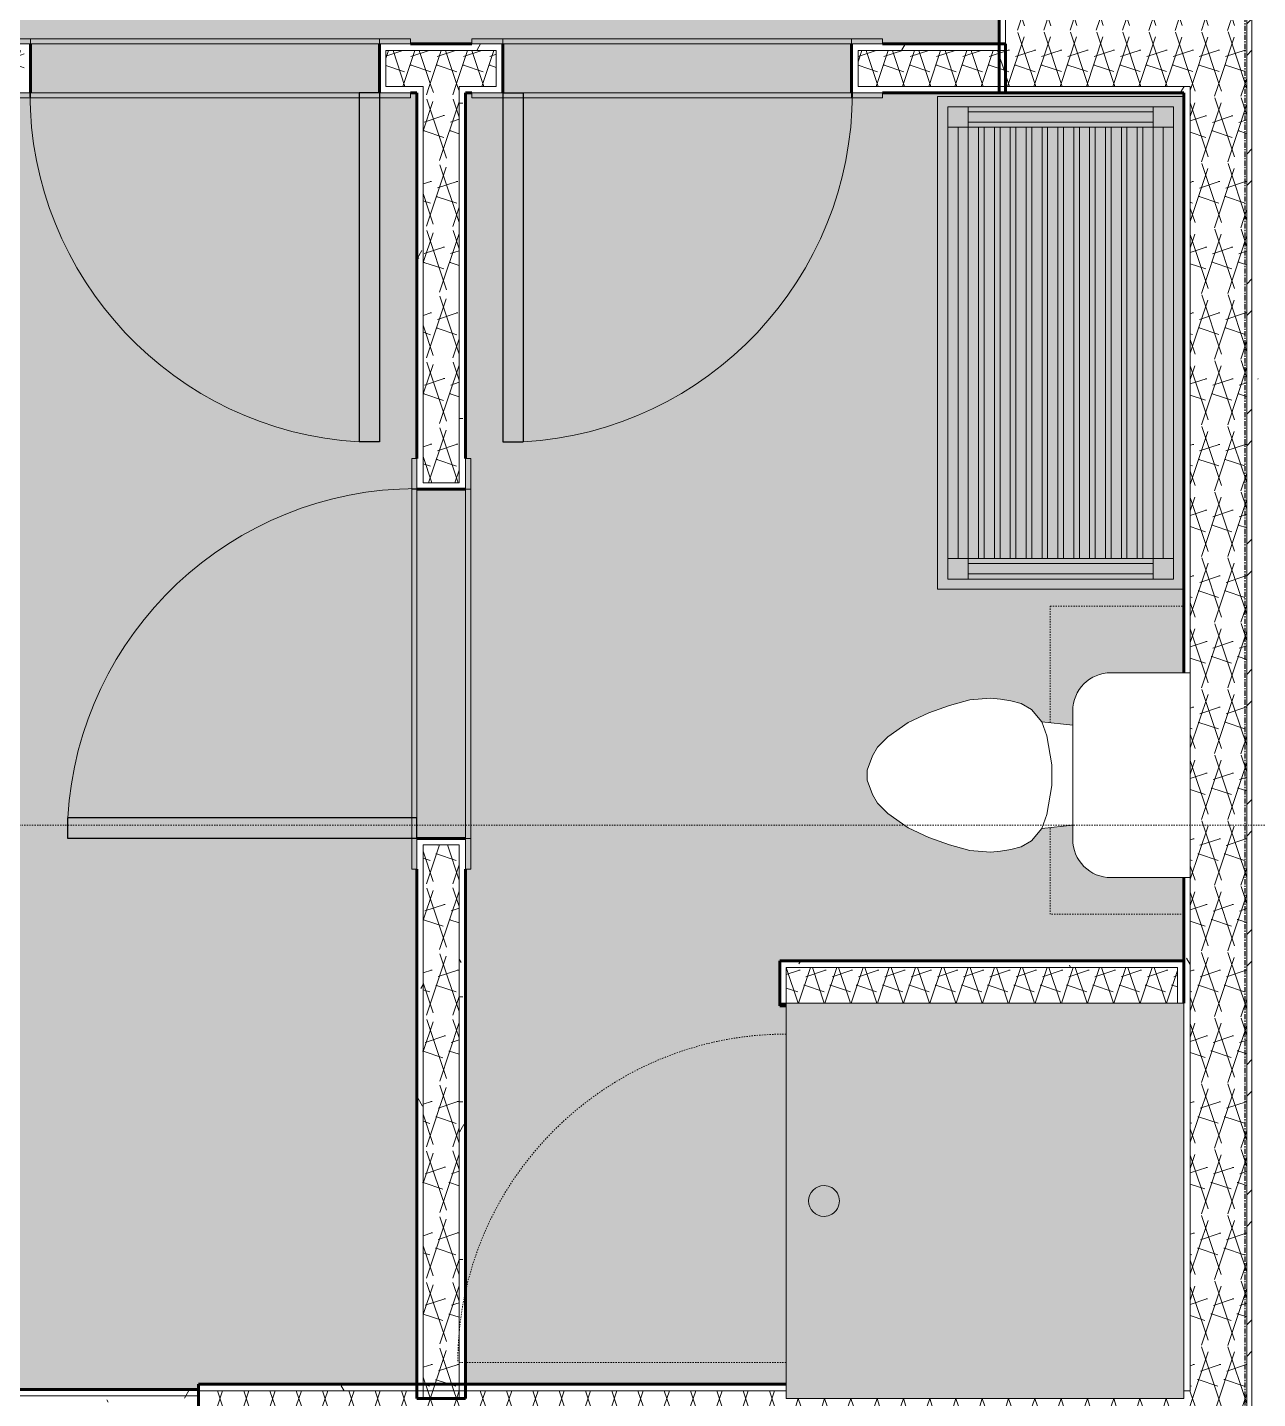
# Model space of a CAD drawing. Header units: inches. Extents: x -4110 to -1807, y 11006 to 12281.
# Drawn here: x -3600 to -3480.1, y 11552.6 to 11686.1 of the extents above; entities that cross this region are included whole.
import ezdxf

# ---------------------------------------------------------------- set-up
doc = ezdxf.new("R2010")
doc.units = ezdxf.units.IN
doc.header["$MEASUREMENT"] = 0
for name, pattern in [('Aligning Line 1_8_', [0.25, 0.125, -0.125]), ('Dash', [0.25, 0.125, -0.125]), ('Grid Line 1_2_', [0.875, 0.5, -0.125, 0.125, -0.125])]:
    doc.linetypes.add(name, pattern=pattern)
for name, color, linetype, lineweight in [('0-1', 7, 'Continuous', 5), ('0-2', 7, 'Continuous', 9), ('A-DOOR-3', 7, 'Continuous', 9), ('A-DOOR-4', 90, 'Continuous', 30), ('A-DOOR-FRAM-1', 31, 'Continuous', 18), ('A-DOOR-FRAM-2', 7, 'Continuous', 9), ('A-ROOF-PATT-1', 35, 'Continuous', 9), ('A-WALL', 113, 'Continuous', 18), ('A-WALL-1', 8, 'Continuous', 5), ('A-WALL-11', 113, 'Continuous', 60), ('A-WALL-3', 250, 'Continuous', 60), ('A-WALL-4', 50, 'Continuous', 18), ('A-WALL-PATT-1', 7, 'Continuous', 9), ('A-WALL-PATT-2', 253, 'Continuous', 9), ('A-WALL-PATT-5', 111, 'Continuous', 9), ('G-ANNO-SYMB-1', 147, 'Aligning Line 1_8_', 9), ('I-WALL-2', 250, 'Continuous', 60), ('I-WALL-5', 2, 'Continuous', 60), ('P-SANR-FIXT-2', 7, 'Continuous', 9), ('P-SANR-FIXT-3', 130, 'Continuous', 9), ('P-SANR-FIXT-4', 9, 'Continuous', 9), ('P-SANR-FIXT-HDLN-1', 7, 'Dash', 9), ('Q-CASE-1', 130, 'Continuous', 9), ('Q-CASE-2', 127, 'Continuous', 9), ('Q-CASE-3', 7, 'Continuous', 9), ('Q-CASE-4', 7, 'Dash', 9), ('S-GRID-1', 1, 'Grid Line 1_2_', 30)]:
    doc.layers.add(name, color=color, linetype=linetype, lineweight=lineweight)
pattern_1 = [(161.57, (0.32, 0.32), (-2.560496185, -0.000537386), [0, -18.214, 2.022, 0]), (18.43, (-0.32, 0.32), (-2.560496185, 0.000537386), [0, -18.214, 2.022, 0]), (108.43, (0.32, 0.32), (1.27922091, -6.400876726), [6.07, -14.166]), (71.57, (-0.32, 0.32), (1.27922091, 6.400876726), [6.07, -14.166])]
pattern_2 = [(0, (0, 0), (20.48, 5.12), [0.845, -14.515, 0.845, -14.515, -81.92]), (0, (0, 0), (20.48, 5.12), [-30.72, 0.845, -29.875, 0.845, -14.515, -35.84]), (0, (0, 0), (20.48, 5.12), [-76.8, 0.845, -9.395, 0.845, -24.755]), (120, (7.68, 2.56), (-14.67405, 15.1762003), [0.845, -14.515, 0.845, -14.515, -81.92]), (120, (7.68, 2.56), (-14.67405, 15.1762003), [-30.72, 0.845, -29.875, 0.845, -14.515, -35.84]), (120, (7.68, 2.56), (-14.67405, 15.1762003), [-76.8, 0.845, -9.395, 0.845, -24.755]), (240, (10.24, 12.8), (-5.80595, -20.2962003), [0.845, -14.515, 0.845, -14.515, -81.92]), (240, (10.24, 12.8), (-5.80595, -20.2962003), [-30.72, 0.845, -29.875, 0.845, -14.515, -35.84]), (240, (10.24, 12.8), (-5.80595, -20.2962003), [-76.8, 0.845, -9.395, 0.845, -24.755])]

# ---------------------------------------------------------------- blocks, each defined once
blk = doc.blocks.new('SWING - SINGLE - FLUSH - SWING - FLUSH - 2-10 x 6-8 - PRIVACY-3983845-ENLARGED RCP - 3RD FLOOR PLAN - EAST')
at = {"layer": 'A-DOOR-FRAM-1'}
for points in [[(-17.63, 2.38), (-17, 2.38), (-17, 2.88), (-20, 2.88), (-20, 2.38)], [(-17, 2.38), (17, 2.38), (17, 2.88), (-17, 2.88)], [(20, 2.38), (20, 2.88), (17, 2.88), (17, 2.38)], [(-17, -2.87), (-17, -2.37), (-20, -2.37), (-20, -2.87), (-17.63, -2.87)], [(17, -2.87), (17, -2.37), (-17, -2.37), (-17, -2.87), (16.5, -2.87)], [(20, -2.87), (20, -2.37), (17, -2.37), (17, -2.87), (19.65, -2.87)]]:
    blk.add_hatch(color=256, dxfattribs=at).paths.add_polyline_path(points, flags=0)
at = {"layer": 'A-DOOR-3'}
blk.add_arc((17, -2.37), 34.07, 180, 266.6343, dxfattribs=at)
at = {"layer": 'A-DOOR-4'}
for p, q in [((15, -2.37), (15, -36.38)), ((17, -2.37), (15, -2.37)), ((17, -2.37), (17, -36.38)), ((17, -36.38), (15, -36.38))]:
    blk.add_line(p, q, dxfattribs=at)
at = {"layer": 'A-DOOR-FRAM-2'}
for p, q in [((-17, 2.88), (-20, 2.88)), ((-20, 2.88), (-20, 2.38)), ((17, 2.88), (-17, 2.88)), ((-17, 2.88), (-17, 2.38)), ((20, 2.88), (17, 2.88)), ((17, 2.88), (17, 2.38)), ((20, 2.88), (20, 2.38)), ((-20, 2.38), (-17, 2.38)), ((-17, 2.38), (17, 2.38)), ((17, 2.38), (20, 2.38)), ((-17, -2.37), (-20, -2.37)), ((-20, -2.87), (-20, -2.37)), ((17, -2.37), (-17, -2.37)), ((-17, -2.87), (-17, -2.37)), ((20, -2.37), (17, -2.37)), ((17, -2.87), (17, -2.37)), ((20, -2.87), (20, -2.37)), ((-20, -2.87), (-17, -2.87)), ((-17, -2.87), (17, -2.87)), ((17, -2.87), (20, -2.87))]:
    blk.add_line(p, q, dxfattribs=at)
blk = doc.blocks.new('SWING - SINGLE - FLUSH - SWING - FLUSH - 2-10 x 6-8 - PRIVACY-3983846-ENLARGED RCP - 3RD FLOOR PLAN - EAST')
at = {"layer": 'A-DOOR-FRAM-1'}
for points in [[(-17.63, 2.38), (-17, 2.38), (-17, 2.88), (-20, 2.88), (-20, 2.38)], [(-17, 2.38), (17, 2.38), (17, 2.88), (-17, 2.88)], [(20, 2.38), (20, 2.88), (17, 2.88), (17, 2.38), (17.62, 2.38)], [(-17.63, -2.87), (-17, -2.87), (-17, -2.37), (-20, -2.37), (-20, -2.87)], [(-17, -2.87), (17, -2.87), (17, -2.37), (-17, -2.37)], [(17, -2.87), (20, -2.87), (20, -2.37), (17, -2.37)]]:
    blk.add_hatch(color=256, dxfattribs=at).paths.add_polyline_path(points, flags=0)
at = {"layer": 'A-DOOR-3'}
blk.add_arc((17, -2.37), 34.07, 180, 266.6343, dxfattribs=at)
at = {"layer": 'A-DOOR-4'}
for p, q in [((15, -2.37), (15, -36.38)), ((17, -2.37), (15, -2.37)), ((17, -2.37), (17, -36.38)), ((17, -36.38), (15, -36.38))]:
    blk.add_line(p, q, dxfattribs=at)
at = {"layer": 'A-DOOR-FRAM-2'}
for p, q in [((-17, 2.88), (-20, 2.88)), ((-20, 2.88), (-20, 2.38)), ((17, 2.88), (-17, 2.88)), ((-17, 2.88), (-17, 2.38)), ((20, 2.88), (17, 2.88)), ((17, 2.88), (17, 2.38)), ((20, 2.88), (20, 2.38)), ((-20, 2.38), (-17, 2.38)), ((-17, 2.38), (17, 2.38)), ((17, 2.38), (20, 2.38)), ((-17, -2.37), (-20, -2.37)), ((-20, -2.87), (-20, -2.37)), ((17, -2.37), (-17, -2.37)), ((-17, -2.87), (-17, -2.37)), ((20, -2.37), (17, -2.37)), ((17, -2.87), (17, -2.37)), ((20, -2.87), (20, -2.37)), ((-20, -2.87), (-17, -2.87)), ((-17, -2.87), (17, -2.87)), ((17, -2.87), (20, -2.87))]:
    blk.add_line(p, q, dxfattribs=at)
blk = doc.blocks.new('Toilet-Domestic-3D - Toilet-Domestic-3D-1352612-ENLARGED RCP - 3RD FLOOR PLAN - EAST')
at = {"layer": 'P-SANR-FIXT-2'}
for p, q in [((-9.98, 19.48), (9.98, 19.48)), ((-9.98, 11.75), (-9.98, 19.48)), ((9.98, 19.48), (9.98, 11.75)), ((6.25, 8.02), (-6.25, 8.02)), ((-4.86, 8.02), (-5.21, 5)), ((4.86, 8.02), (5.21, 5)), ((-3.84, 5.5), (-5.21, 5)), ((-1, 6), (-3.84, 5.5)), ((1, 6), (-1, 6)), ((3.84, 5.5), (1, 6)), ((5.21, 5), (3.84, 5.5)), ((-5.21, 5), (-6.4, 4)), ((6.4, 4), (5.21, 5)), ((-6.97, 3), (-7.24, 2)), ((-6.4, 4), (-6.97, 3)), ((6.97, 3), (6.4, 4)), ((7.24, 2), (6.97, 3)), ((-7.24, 2), (-7.41, 1)), ((7.41, 1), (7.24, 2)), ((-7.41, 1), (-7.5, 0)), ((-7.5, 0), (-7.33, -1.99)), ((7.33, -1.99), (7.5, 0)), ((7.5, 0), (7.41, 1)), ((-7.33, -1.99), (-6.79, -4)), ((6.79, -4), (7.33, -1.99)), ((-6.79, -4), (-6.06, -6)), ((6.06, -6), (6.79, -4)), ((-6.06, -6), (-5.13, -8)), ((5.13, -8), (6.06, -6)), ((-5.13, -8), (-3.74, -10)), ((3.74, -10), (5.13, -8)), ((-3.74, -10), (-2.74, -11)), ((2.74, -11), (3.74, -10)), ((-2.74, -11), (-1.87, -11.5)), ((-1.87, -11.5), (-0.5, -12)), ((-0.5, -12), (0.5, -12)), ((0.5, -12), (1.87, -11.5)), ((1.87, -11.5), (2.74, -11))]:
    blk.add_line(p, q, dxfattribs=at)
for centre, start, end in [((-6.25, 11.75), 180, 270), ((6.25, 11.75), 270, 360)]:
    blk.add_arc(centre, 3.73, start, end, dxfattribs=at)
blk = doc.blocks.new('Bath Vanity - Bath Vanity 48_-V2-ENLARGED RCP - 3RD FLOOR PLAN - EAST')
at = {"layer": 'Q-CASE-1'}
h = blk.add_hatch(color=256, dxfattribs=at)
h.paths.add_polyline_path([(-23.26, 24), (-23.26, 0), (24.74, 0), (24.74, 24), (-22.26, 24)], flags=0)
h.paths.add_polyline_path([(-22.26, 22), (-22.26, 23), (23.74, 23), (23.74, 1), (-22.26, 1), (-22.26, 21)], flags=0)
h.paths.add_polyline_path([(-20.26, 22), (-20.26, 21), (21.74, 21), (21.74, 22), (-16.57, 22)], flags=0)
h.paths.add_polyline_path([(-20.26, 2), (21.74, 2), (21.74, 3), (-20.26, 3)], flags=0)
h.paths.add_polyline_path([(-20.26, 18.45), (-20.26, 17.91), (21.74, 17.91), (21.74, 18.45), (-16.57, 18.45)], flags=0)
h.paths.add_polyline_path([(-20.26, 16.36), (21.74, 16.36), (21.74, 16.91), (-20.26, 16.91)], flags=0)
h.paths.add_polyline_path([(-20.26, 20), (-20.26, 19.45), (21.74, 19.45), (21.74, 20), (-16.57, 20)], flags=0)
h.paths.add_polyline_path([(-20.26, 10.73), (-20.26, 10.18), (21.74, 10.18), (21.74, 10.73), (-16.57, 10.73)], flags=0)
h.paths.add_polyline_path([(-20.26, 9.18), (-20.26, 8.64), (21.74, 8.64), (21.74, 9.18), (-16.57, 9.18)], flags=0)
h.paths.add_polyline_path([(-20.26, 12.27), (-20.26, 11.73), (21.74, 11.73), (21.74, 12.27), (-16.57, 12.27)], flags=0)
h.paths.add_polyline_path([(-20.26, 5.55), (21.74, 5.55), (21.74, 6.09), (-20.26, 6.09)], flags=0)
h.paths.add_polyline_path([(-20.26, 13.82), (-20.26, 13.27), (21.74, 13.27), (21.74, 13.82), (-16.57, 13.82)], flags=0)
h.paths.add_polyline_path([(-20.26, 7.64), (-20.26, 7.09), (21.74, 7.09), (21.74, 7.64), (-16.57, 7.64)], flags=0)
h.paths.add_polyline_path([(-20.26, 14.82), (21.74, 14.82), (21.74, 15.36), (-20.26, 15.36)], flags=0)
h.paths.add_polyline_path([(-20.26, 4), (21.74, 4), (21.74, 4.55), (-20.26, 4.55)], flags=0)
at = {"layer": 'Q-CASE-2'}
h = blk.add_hatch(color=256, dxfattribs=at)
h.paths.add_polyline_path([(-22.26, 22), (-22.26, 21), (-20.26, 21), (-20.26, 23), (-22.26, 23)], flags=0)
h.paths.add_polyline_path([(-22.26, 3), (-22.26, 1), (-20.26, 1), (-20.26, 3), (-21.76, 3)], flags=0)
h.paths.add_polyline_path([(21.74, 23), (21.74, 21), (23.74, 21), (23.74, 23)], flags=0)
h.paths.add_polyline_path([(21.74, 3), (21.74, 1), (23.74, 1), (23.74, 3), (22.24, 3)], flags=0)
for points in [[(-20.26, 22), (21.74, 22), (21.74, 23), (-20.26, 23)], [(-22.26, 21), (-22.26, 3), (-21.76, 3), (-21.76, 21)], [(-21.76, 10.73), (-21.76, 3), (-20.76, 3), (-20.76, 21), (-21.76, 21), (-21.76, 11.73)], [(-20.76, 10.73), (-20.76, 3), (-20.26, 3), (-20.26, 21), (-20.76, 21), (-20.76, 11.73)], [(-20.26, 21), (-20.26, 20), (21.74, 20), (21.74, 21), (-16.57, 21)], [(21.74, 19.45), (21.74, 3), (22.24, 3), (22.24, 21), (21.74, 21), (21.74, 20)], [(22.24, 18.45), (22.24, 3), (23.24, 3), (23.24, 21), (22.24, 21), (22.24, 19.45)], [(23.24, 14.82), (23.24, 3), (23.74, 3), (23.74, 21), (23.24, 21), (23.24, 15.36)], [(-20.26, 19.45), (-20.26, 18.45), (21.74, 18.45), (21.74, 19.45), (-16.57, 19.45)], [(-20.26, 16.91), (21.74, 16.91), (21.74, 17.91), (-20.26, 17.91), (-20.26, 17.77)], [(-20.26, 16.36), (-20.26, 15.36), (21.74, 15.36), (21.74, 16.36), (-16.57, 16.36)], [(-20.26, 14.82), (-20.26, 13.82), (21.74, 13.82), (21.74, 14.82), (-16.57, 14.82)], [(-20.26, 13.27), (-20.26, 12.27), (21.74, 12.27), (21.74, 13.27), (-16.57, 13.27)], [(-20.26, 11.73), (-20.26, 10.73), (21.74, 10.73), (21.74, 11.73), (-16.57, 11.73)], [(-20.26, 10.18), (-20.26, 9.18), (21.74, 9.18), (21.74, 10.18), (-16.57, 10.18)], [(-20.26, 8.64), (-20.26, 7.64), (21.74, 7.64), (21.74, 8.64), (-16.57, 8.64)], [(-20.26, 7.09), (-20.26, 6.09), (21.74, 6.09), (21.74, 7.09), (-16.57, 7.09)], [(-20.26, 4.82), (-20.26, 4.55), (21.74, 4.55), (21.74, 5.55), (-20.26, 5.55)], [(-20.26, 4), (-20.26, 3), (21.74, 3), (21.74, 4), (-19.26, 4)], [(-20.26, 2), (-20.26, 1), (21.74, 1), (21.74, 2), (-16.57, 2)]]:
    blk.add_hatch(color=256, dxfattribs=at).paths.add_polyline_path(points, flags=0)
at = {"layer": 'Q-CASE-3'}
for p, q in [((-23.26, 0), (-23.26, 24)), ((-23.26, 24), (24.74, 24)), ((-22.26, 21), (-22.26, 23)), ((-22.26, 23), (-20.26, 23)), ((-20.26, 23), (21.74, 23)), ((-20.26, 23), (-20.26, 21)), ((21.74, 21), (21.74, 23)), ((21.74, 23), (23.74, 23)), ((23.74, 23), (23.74, 21)), ((24.74, 24), (24.74, 0)), ((-20.26, 22), (21.74, 22)), ((-22.26, 21), (-22.26, 3)), ((-20.26, 21), (-22.26, 21)), ((-21.76, 21), (-21.76, 3)), ((-20.76, 21), (-20.76, 3)), ((21.74, 21), (-20.26, 21)), ((-20.26, 21), (-20.26, 3)), ((21.74, 21), (21.74, 3)), ((23.74, 21), (21.74, 21)), ((22.24, 21), (22.24, 3)), ((23.24, 21), (23.24, 3)), ((23.74, 21), (23.74, 3)), ((-20.26, 20), (21.74, 20)), ((21.74, 19.45), (-20.26, 19.45)), ((-20.26, 18.45), (21.74, 18.45)), ((21.74, 17.91), (-20.26, 17.91)), ((-20.26, 16.91), (21.74, 16.91)), ((21.74, 16.36), (-20.26, 16.36)), ((-20.26, 15.36), (21.74, 15.36)), ((21.74, 14.82), (-20.26, 14.82)), ((-20.26, 13.82), (21.74, 13.82)), ((21.74, 13.27), (-20.26, 13.27)), ((-20.26, 12.27), (21.74, 12.27)), ((21.74, 11.73), (-20.26, 11.73)), ((-20.26, 10.73), (21.74, 10.73)), ((21.74, 10.18), (-20.26, 10.18)), ((-20.26, 9.18), (21.74, 9.18)), ((21.74, 8.64), (-20.26, 8.64)), ((-20.26, 7.64), (21.74, 7.64)), ((21.74, 7.09), (-20.26, 7.09)), ((-20.26, 6.09), (21.74, 6.09)), ((21.74, 5.55), (-20.26, 5.55)), ((-20.26, 4.55), (21.74, 4.55)), ((-22.26, 1), (-22.26, 3)), ((-22.26, 3), (-20.26, 3)), ((21.74, 4), (-20.26, 4)), ((-20.26, 3), (21.74, 3)), ((-20.26, 3), (-20.26, 1)), ((21.74, 1), (21.74, 3)), ((21.74, 3), (23.74, 3)), ((23.74, 3), (23.74, 1)), ((-20.26, 2), (21.74, 2)), ((-20.26, 1), (-22.26, 1)), ((-20.26, 1), (21.74, 1)), ((23.74, 1), (21.74, 1))]:
    blk.add_line(p, q, dxfattribs=at)
blk = doc.blocks.new('300 Series Wall Hung Cabinet_326 - 30_-V3-ENLARGED RCP - 3RD FLOOR PLAN - EAST')
at = {"layer": 'Q-CASE-4'}
for p, q in [((-15, 0.19), (-15, 13.19)), ((-15, 13.19), (-6.56, 13.19)), ((3.66, 13.19), (15, 13.19)), ((15, 13.19), (15, 0.19)), ((-11.43, 0.19), (-15, 0.19)), ((15, 0.19), (8.53, 0.19))]:
    blk.add_line(p, q, dxfattribs=at)
blk = doc.blocks.new('SWING - SINGLE - FLUSH - SWING - FLUSH - 2-10 x 6-8 - PRIVACY-3983844-ENLARGED RCP - 3RD FLOOR PLAN - EAST')
at = {"layer": 'A-DOOR-FRAM-1'}
for points in [[(-17.63, 2.37), (-17, 2.37), (-17, 2.87), (-20, 2.87), (-20, 2.37)], [(-17, 2.37), (17, 2.37), (17, 2.87), (-17, 2.87)], [(20, 2.37), (20, 2.87), (17, 2.87), (17, 2.37), (18.21, 2.37)], [(-17, -2.88), (-17, -2.38), (-20, -2.38), (-20, -2.88), (-17.63, -2.88)], [(-17, -2.88), (17, -2.88), (17, -2.38), (-17, -2.38)], [(20, -2.88), (20, -2.38), (17, -2.38), (17, -2.88), (18.21, -2.88)]]:
    blk.add_hatch(color=256, dxfattribs=at).paths.add_polyline_path(points, flags=0)
at = {"layer": 'A-DOOR-3'}
blk.add_arc((17, 2.37), 34.07, 93.3657, 180, dxfattribs=at)
at = {"layer": 'A-DOOR-4'}
for p, q in [((15, 2.37), (15, 36.38)), ((17, 36.38), (15, 36.38)), ((17, 2.37), (17, 36.38)), ((17, 2.37), (15, 2.37))]:
    blk.add_line(p, q, dxfattribs=at)
at = {"layer": 'A-DOOR-FRAM-2'}
for p, q in [((-17, 2.87), (-20, 2.87)), ((-20, 2.37), (-20, 2.87)), ((17, 2.87), (-17, 2.87)), ((-17, 2.37), (-17, 2.87)), ((20, 2.87), (17, 2.87)), ((17, 2.37), (17, 2.87)), ((20, 2.37), (20, 2.87)), ((-20, 2.37), (-17, 2.37)), ((-17, 2.37), (17, 2.37)), ((17, 2.37), (20, 2.37)), ((-17, -2.38), (-20, -2.38)), ((-20, -2.38), (-20, -2.88)), ((17, -2.38), (-17, -2.38)), ((-17, -2.38), (-17, -2.88)), ((20, -2.38), (17, -2.38)), ((17, -2.38), (17, -2.88)), ((20, -2.38), (20, -2.88)), ((-20, -2.88), (-17, -2.88)), ((-17, -2.88), (17, -2.88)), ((17, -2.88), (20, -2.88))]:
    blk.add_line(p, q, dxfattribs=at)
blk = doc.blocks.new('The Shower - The Shower-4050272-ENLARGED RCP - 3RD FLOOR PLAN - EAST')
at = {"layer": 'P-SANR-FIXT-3'}
h = blk.add_hatch(color=256, dxfattribs=at)
h.paths.add_polyline_path([(0, -14.49), (0, -39.25), (38.5, -39.25), (38.5, -0.5), (0, -0.5)], flags=0)
h.paths.add_polyline_path([(17.75, -35.56), (17.8, -35.17), (17.95, -34.81), (18.19, -34.5), (18.5, -34.26), (18.86, -34.11), (19.25, -34.06), (19.64, -34.11), (20, -34.26), (20.31, -34.5), (20.55, -34.81), (20.7, -35.17), (20.75, -35.59), (20.7, -35.95), (20.55, -36.31), (20.31, -36.62), (20, -36.86), (19.64, -37.01), (19.25, -37.06), (18.86, -37.01), (18.5, -36.86), (18.19, -36.62), (17.95, -36.31), (17.8, -35.95), (17.75, -35.59)], flags=0)
at = {"layer": 'P-SANR-FIXT-4'}
blk.add_hatch(color=256, dxfattribs=at).paths.add_polyline_path([(17.75, -35.56), (17.8, -35.95), (17.95, -36.31), (18.19, -36.62), (18.5, -36.86), (18.86, -37.01), (19.25, -37.06), (19.64, -37.01), (20.04, -36.83), (20.31, -36.62), (20.55, -36.31), (20.7, -35.95), (20.75, -35.53), (20.7, -35.17), (20.55, -34.81), (20.31, -34.5), (20, -34.26), (19.64, -34.11), (19.25, -34.06), (18.86, -34.11), (18.5, -34.26), (18.19, -34.5), (17.95, -34.81), (17.8, -35.17), (17.75, -35.55)], flags=0)
at = {"layer": 'P-SANR-FIXT-2'}
for p, q in [((0, -0.5), (38.5, -0.5)), ((0, -39.25), (0, -0.5)), ((38.5, -0.5), (38.5, -39.25)), ((38.5, -39.25), (0, -39.25))]:
    blk.add_line(p, q, dxfattribs=at)
for start, end in [(0, 180), (180, 360)]:
    blk.add_arc((19.25, -35.56), 1.5, start, end, dxfattribs=at)
at = {"layer": 'P-SANR-FIXT-HDLN-1'}
blk.add_line((35, -39.25), (35, -71.25), dxfattribs=at)
blk.add_arc((35, -39.25), 32, 180, 270, dxfattribs=at)
blk = doc.blocks.new('CTR - 1st Phase - Unit Layouts_rvt-1-ENLARGED RCP - 3RD FLOOR PLAN - EAST')
at = {"layer": 'A-WALL-1'}
for points in [[(-3599.67, 11679.74), (-3565.67, 11679.74), (-3565.67, 11684.49), (-3599.67, 11684.49), (-3599.67, 11680.36)], [(-3519.67, 11679.74), (-3519.67, 11684.49), (-3553.67, 11684.49), (-3553.67, 11679.74), (-3521.91, 11679.74)], [(-3557.92, 11607.11), (-3557.3, 11607.11), (-3557.3, 11641.11), (-3562.05, 11641.11), (-3562.05, 11607.11), (-3559.67, 11607.11)], [(-3526.05, 11590.8), (-3526.05, 11591.05), (-3526.67, 11591.05), (-3526.67, 11590.8)]]:
    blk.add_hatch(color=256, dxfattribs=at).paths.add_polyline_path(points, flags=0)
at = {"layer": 'A-WALL-PATT-1'}
h = blk.add_hatch(dxfattribs=at)
h.set_pattern_fill('FP_1', color=256, style=0, pattern_type=2)
h.set_pattern_definition(pattern_2)
h.paths.add_polyline_path([(-3600.3, 11682.11), (-3599.67, 11682.11), (-3599.67, 11684.49), (-3603.3, 11684.49), (-3603.3, 11683.86), (-3600.3, 11683.86)], flags=0)
h.paths.add_polyline_path([(-3565.67, 11682.11), (-3565.05, 11682.11), (-3565.05, 11683.86), (-3554.3, 11683.86), (-3554.3, 11682.11), (-3553.67, 11682.11), (-3553.67, 11684.49), (-3565.67, 11684.47), (-3565.67, 11683.86)], flags=0)
h.paths.add_polyline_path([(-3519.05, 11682.11), (-3519.05, 11683.86), (-3504.68, 11683.86), (-3504.68, 11684.49), (-3519.67, 11684.49), (-3519.67, 11682.11)], flags=0)
h = blk.add_hatch(dxfattribs=at)
h.set_pattern_fill('FP_1', color=256, style=0, pattern_type=2)
h.set_pattern_definition(pattern_2)
h.paths.add_polyline_path([(-3562.05, 11553.94), (-3561.42, 11553.94), (-3561.42, 11606.49), (-3559.67, 11606.49), (-3559.67, 11607.11), (-3562.05, 11607.11), (-3562.05, 11600.21)], flags=0)
h.paths.add_polyline_path([(-3562.05, 11641.11), (-3559.67, 11641.11), (-3559.67, 11641.74), (-3561.42, 11641.74), (-3561.42, 11679.74), (-3562.05, 11679.74), (-3562.05, 11641.74)], flags=0)
h = blk.add_hatch(dxfattribs=at)
h.set_pattern_fill('FP_1', color=256, style=0, pattern_type=2)
h.set_pattern_definition(pattern_2)
h.paths.add_polyline_path([(-3557.31, 11553.94), (-3557.3, 11553.94), (-3557.3, 11607.11), (-3559.67, 11607.11), (-3559.67, 11606.49), (-3557.92, 11606.49), (-3557.92, 11553.94)], flags=0)
h.paths.add_polyline_path([(-3557.3, 11641.11), (-3557.3, 11679.74), (-3557.92, 11679.74), (-3557.92, 11641.74), (-3559.67, 11641.74), (-3559.67, 11641.11), (-3557.92, 11641.11)], flags=0)
h = blk.add_hatch(dxfattribs=at)
h.set_pattern_fill('FP_1', color=256, style=0, pattern_type=2)
h.set_pattern_definition(pattern_2)
h.paths.add_polyline_path([(-3487.92, 11591.05), (-3487.3, 11591.05), (-3487.3, 11595.18), (-3526.67, 11595.18), (-3526.67, 11591.05), (-3526.05, 11591.05), (-3526.05, 11594.55), (-3487.92, 11594.55)], flags=0)
at = {"layer": 'A-WALL-PATT-2'}
h = blk.add_hatch(dxfattribs=at)
h.set_pattern_fill('FP_2', color=256, style=0, pattern_type=2)
h.set_pattern_definition(pattern_1)
h.paths.add_polyline_path([(-3603.92, 11680.36), (-3600.3, 11680.36), (-3600.3, 11683.86), (-3603.92, 11683.86), (-3603.92, 11682.11)], flags=0)
h.paths.add_polyline_path([(-3554.3, 11680.36), (-3554.3, 11683.86), (-3565.05, 11683.86), (-3565.05, 11680.36), (-3555.59, 11680.36)], flags=0)
h.paths.add_polyline_path([(-3519.05, 11680.36), (-3504.68, 11680.36), (-3504.68, 11683.86), (-3519.05, 11683.86), (-3519.05, 11682.11)], flags=0)
h = blk.add_hatch(dxfattribs=at)
h.set_pattern_fill('FP_2', color=256, style=0, pattern_type=2)
h.set_pattern_definition(pattern_1)
h.paths.add_polyline_path([(-3559.7, 11553.31), (-3557.92, 11553.31), (-3557.92, 11606.49), (-3561.42, 11606.49), (-3561.42, 11553.31)], flags=0)
h.paths.add_polyline_path([(-3561.42, 11641.74), (-3557.92, 11641.74), (-3557.92, 11680.36), (-3561.42, 11680.36), (-3561.42, 11663.62)], flags=0)
h = blk.add_hatch(dxfattribs=at)
h.set_pattern_fill('FP_2', color=256, style=0, pattern_type=2)
h.set_pattern_definition(pattern_1)
h.paths.add_polyline_path([(-3520.86, 11591.05), (-3487.92, 11591.05), (-3487.92, 11594.55), (-3526.05, 11594.55), (-3526.05, 11591.05), (-3520.91, 11591.05)], flags=0)
at = {"layer": 'A-WALL-3'}
for p, q in [((-3599.67, 11684.49), (-3599.67, 11679.74)), ((-3565.67, 11679.74), (-3565.67, 11684.49)), ((-3562.67, 11684.49), (-3556.67, 11684.49)), ((-3553.67, 11684.49), (-3553.67, 11679.74)), ((-3519.67, 11679.74), (-3519.67, 11684.49)), ((-3516.67, 11684.49), (-3504.68, 11684.49)), ((-3504.68, 11684.49), (-3504.68, 11679.74)), ((-3562.05, 11679.74), (-3562.67, 11679.74)), ((-3562.05, 11644.11), (-3562.05, 11679.74)), ((-3556.67, 11679.74), (-3557.3, 11679.74)), ((-3557.3, 11679.74), (-3557.3, 11644.11)), ((-3504.68, 11679.74), (-3516.67, 11679.74)), ((-3557.3, 11641.11), (-3562.05, 11641.11)), ((-3562.05, 11607.11), (-3557.3, 11607.11)), ((-3562.05, 11552.55), (-3562.05, 11604.11)), ((-3557.3, 11604.11), (-3557.3, 11552.55)), ((-3526.67, 11595.18), (-3487.3, 11595.18)), ((-3526.67, 11594.55), (-3526.67, 11595.18)), ((-3526.67, 11591.05), (-3526.67, 11594.55)), ((-3487.3, 11595.18), (-3487.3, 11594.55)), ((-3487.3, 11594.55), (-3487.3, 11591.05)), ((-3526.67, 11590.8), (-3526.67, 11591.05)), ((-3526.05, 11590.8), (-3526.67, 11590.8)), ((-3557.3, 11552.55), (-3562.05, 11552.55))]:
    blk.add_line(p, q, dxfattribs=at)
at = {"layer": 'A-WALL-4'}
for p, q in [((-3565.67, 11684.49), (-3599.67, 11684.49)), ((-3519.67, 11684.49), (-3553.67, 11684.49)), ((-3565.05, 11682.11), (-3565.05, 11683.86)), ((-3565.05, 11683.86), (-3554.3, 11683.86)), ((-3554.3, 11683.86), (-3554.3, 11682.11)), ((-3519.05, 11682.11), (-3519.05, 11683.86)), ((-3519.05, 11683.86), (-3504.68, 11683.86)), ((-3565.05, 11680.36), (-3565.05, 11682.11)), ((-3554.3, 11682.11), (-3554.3, 11680.36)), ((-3519.05, 11680.36), (-3519.05, 11682.11)), ((-3561.42, 11680.36), (-3565.05, 11680.36)), ((-3561.42, 11680.36), (-3561.42, 11679.74)), ((-3554.3, 11680.36), (-3557.92, 11680.36)), ((-3557.92, 11680.36), (-3557.92, 11679.74)), ((-3504.68, 11680.36), (-3519.05, 11680.36)), ((-3599.67, 11679.74), (-3565.67, 11679.74)), ((-3561.42, 11641.74), (-3561.42, 11679.74)), ((-3557.92, 11679.74), (-3557.92, 11641.74)), ((-3553.67, 11679.74), (-3519.67, 11679.74)), ((-3559.67, 11641.74), (-3561.42, 11641.74)), ((-3557.92, 11641.74), (-3559.67, 11641.74)), ((-3562.05, 11641.11), (-3562.05, 11607.11)), ((-3557.3, 11607.11), (-3557.3, 11641.11)), ((-3561.42, 11552.55), (-3561.42, 11606.49)), ((-3561.42, 11606.49), (-3559.67, 11606.49)), ((-3559.67, 11606.49), (-3557.92, 11606.49)), ((-3557.92, 11606.49), (-3557.92, 11552.55)), ((-3487.92, 11594.55), (-3526.05, 11594.55)), ((-3526.05, 11591.05), (-3526.05, 11594.55)), ((-3487.92, 11594.55), (-3487.92, 11591.05)), ((-3526.67, 11591.05), (-3526.05, 11591.05)), ((-3526.05, 11591.05), (-3526.67, 11591.05))]:
    blk.add_line(p, q, dxfattribs=at)
at = {"layer": '0-2'}
blk.add_blockref('SWING - SINGLE - FLUSH - SWING - FLUSH - 2-10 x 6-8 - PRIVACY-3983845-ENLARGED RCP - 3RD FLOOR PLAN - EAST', (-3582.67, 11682.11), dxfattribs=at)
for name, p, rotation in [('SWING - SINGLE - FLUSH - SWING - FLUSH - 2-10 x 6-8 - PRIVACY-3983844-ENLARGED RCP - 3RD FLOOR PLAN - EAST', (-3536.67, 11682.11), 180), ('Bath Vanity - Bath Vanity 48_-V2-ENLARGED RCP - 3RD FLOOR PLAN - EAST', (-3487.3, 11654.63), 90.00000000018761), ('SWING - SINGLE - FLUSH - SWING - FLUSH - 2-10 x 6-8 - PRIVACY-3983846-ENLARGED RCP - 3RD FLOOR PLAN - EAST', (-3559.67, 11624.11), 269.9999999999978), ('300 Series Wall Hung Cabinet_326 - 30_-V3-ENLARGED RCP - 3RD FLOOR PLAN - EAST', (-3487.12, 11614.72), 90.00000000014155), ('Toilet-Domestic-3D - Toilet-Domestic-3D-1352612-ENLARGED RCP - 3RD FLOOR PLAN - EAST', (-3506.15, 11613.27), 270.0000000002869), ('The Shower - The Shower-4050272-ENLARGED RCP - 3RD FLOOR PLAN - EAST', (-3486.8, 11591.05), 269.9999999999188)]:
    blk.add_blockref(name, p, dxfattribs=dict(at, rotation=rotation))
blk = doc.blocks.new('CTR - 1st Phase - Shell_rvt-1-ENLARGED RCP - 3RD FLOOR PLAN - EAST')
at = {"layer": 'A-ROOF-PATT-1'}
h = blk.add_hatch(dxfattribs=at)
h.set_pattern_fill('FP_1', color=256, style=0, pattern_type=2)
h.set_pattern_definition(pattern_2)
h.paths.add_polyline_path([(-3851.85, 11070.34), (-3610.8, 11070.34), (-3610.8, 11121.75), (-3851.85, 11121.75), (-3851.85, 11081.99)], flags=0)
h.paths.add_polyline_path([(-3539.72, 11070.34), (-3511.3, 11070.34), (-3511.3, 11097.75), (-3581.42, 11097.75), (-3581.42, 11070.34), (-3555.59, 11070.34)], flags=0)
h.paths.add_polyline_path([(-3529.91, 11130.63), (-3529.91, 11170), (-3525.54, 11170), (-3525.54, 11169.38), (-3487.3, 11169.38), (-3487.3, 11200.81), (-3615.3, 11200.81), (-3615.3, 11200.31), (-3655.3, 11200.31), (-3655.3, 11170.81), (-3654.8, 11170.81), (-3654.8, 11130.81), (-3655.3, 11130.81), (-3655.3, 11130.63), (-3614.1, 11130.63), (-3614.1, 11154.63), (-3566.1, 11154.63), (-3566.1, 11130.63), (-3557.98, 11130.63), (-3557.98, 11137.73), (-3557.85, 11138.7), (-3557.48, 11139.6), (-3556.89, 11140.37), (-3556.12, 11140.96), (-3555.22, 11141.33), (-3554.18, 11141.46), (-3552.87, 11141.46), (-3553.22, 11144.48), (-3554.41, 11145.48), (-3554.97, 11146.48), (-3555.24, 11147.48), (-3555.42, 11148.49), (-3555.51, 11149.48), (-3555.33, 11151.48), (-3554.79, 11153.48), (-3554.07, 11155.48), (-3553.13, 11157.48), (-3551.75, 11159.48), (-3550.75, 11160.48), (-3549.88, 11160.98), (-3548.51, 11161.48), (-3547.51, 11161.48), (-3546.13, 11160.98), (-3545.27, 11160.48), (-3544.27, 11159.48), (-3542.88, 11157.48), (-3541.95, 11155.48), (-3541.22, 11153.48), (-3540.68, 11151.48), (-3540.51, 11149.48), (-3540.59, 11148.49), (-3540.77, 11147.48), (-3541.04, 11146.48), (-3541.6, 11145.48), (-3542.8, 11144.48), (-3543.14, 11141.46), (-3541.76, 11141.46), (-3540.79, 11141.33), (-3539.89, 11140.96), (-3539.12, 11140.37), (-3538.53, 11139.6), (-3538.16, 11138.7), (-3538.03, 11137.73), (-3538.03, 11130.63), (-3530.92, 11130.63)], flags=0)
h.paths.add_polyline_path([(-3660.05, 11130.63), (-3660.05, 11130.81), (-3660.55, 11130.81), (-3660.55, 11170.81), (-3660.05, 11170.81), (-3660.05, 11171.19), (-3694.05, 11171.19), (-3694.05, 11177.81), (-3694.8, 11177.81), (-3694.8, 11243.31), (-3694.05, 11243.31), (-3694.05, 11274.31), (-3734.05, 11274.31), (-3734.05, 11274.81), (-3822.1, 11274.81), (-3822.1, 11274.69), (-3821.6, 11274.69), (-3821.6, 11236.69), (-3822.1, 11236.69), (-3822.1, 11229), (-3851.85, 11229), (-3851.85, 11130.63), (-3660.55, 11130.63)], flags=0)
h.paths.add_polyline_path([(-3689.3, 11175.94), (-3660.05, 11175.94), (-3660.05, 11274.81), (-3689.3, 11274.81), (-3689.3, 11243.31), (-3688.55, 11243.31), (-3688.55, 11177.81), (-3689.3, 11177.81)], flags=0)
h.paths.add_polyline_path([(-3615.3, 11205.56), (-3529.01, 11205.56), (-3529.01, 11208.56), (-3558.01, 11208.56), (-3558.01, 11210.56), (-3529.01, 11210.56), (-3529.01, 11266.56), (-3558.01, 11266.56), (-3558.01, 11268.56), (-3529.01, 11268.56), (-3529.01, 11271.56), (-3528.01, 11271.56), (-3528.01, 11276.1), (-3487.3, 11276.1), (-3487.3, 11362.61), (-3659.4, 11362.61), (-3659.4, 11326.61), (-3661.15, 11326.61), (-3661.15, 11362.61), (-3670.9, 11362.61), (-3670.9, 11430.06), (-3663.65, 11430.06), (-3663.65, 11369.86), (-3663.15, 11369.86), (-3663.15, 11370.61), (-3661.15, 11370.61), (-3661.15, 11369.86), (-3625.15, 11369.87), (-3625.15, 11370.61), (-3623.15, 11370.61), (-3623.15, 11369.86), (-3481.17, 11369.86), (-3481.17, 11432.31), (-3485.7, 11432.31), (-3485.7, 11432.19), (-3581.95, 11432.19), (-3581.95, 11430.56), (-3823.2, 11430.56), (-3823.2, 11424.33), (-3851.85, 11424.33), (-3851.85, 11279.56), (-3734.05, 11279.56), (-3734.05, 11280.06), (-3694.05, 11280.06), (-3694.05, 11279.56), (-3655.3, 11279.56), (-3655.3, 11206.06), (-3615.3, 11206.06)], flags=0)
h.paths.add_polyline_path([(-3522.26, 11205.56), (-3487.3, 11205.56), (-3487.3, 11271.35), (-3522.26, 11271.35), (-3522.26, 11208.56)], flags=0)
h.paths.add_polyline_path([(-3521.76, 11216.56), (-3521.76, 11243.81), (-3489.32, 11243.81), (-3489.32, 11216.56), (-3495.82, 11216.56)], flags=0)
h.paths.add_polyline_path([(-3826.85, 11237.5), (-3826.85, 11274.81), (-3851.85, 11274.81), (-3851.85, 11271.13), (-3829.54, 11271.13), (-3829.54, 11243.25), (-3851.85, 11243.25), (-3851.85, 11237.5)], flags=0)
h.paths.add_polyline_path([(-3676.3, 11553.44), (-3583.32, 11553.44), (-3583.32, 11553.94), (-3562.05, 11553.94), (-3562.05, 11604.11), (-3562.55, 11604.11), (-3562.55, 11644.11), (-3562.05, 11644.11), (-3562.05, 11679.74), (-3562.67, 11679.74), (-3562.67, 11679.24), (-3602.67, 11679.24), (-3602.67, 11679.74), (-3603.3, 11679.74), (-3603.3, 11667.74), (-3609.42, 11667.74), (-3609.42, 11666.99), (-3674.92, 11666.99), (-3674.92, 11667.74), (-3676.3, 11667.74), (-3676.3, 11563.93)], flags=0)
h.paths.add_polyline_path([(-3557.3, 11553.94), (-3526.05, 11553.94), (-3526.05, 11590.8), (-3526.67, 11590.8), (-3526.67, 11595.18), (-3487.3, 11595.18), (-3487.3, 11603.29), (-3494.4, 11603.29), (-3495.37, 11603.42), (-3496.27, 11603.79), (-3497.04, 11604.39), (-3497.63, 11605.16), (-3498, 11606.06), (-3498.13, 11607.1), (-3498.13, 11608.41), (-3501.15, 11608.06), (-3502.15, 11606.87), (-3503.15, 11606.3), (-3504.15, 11606.03), (-3505.16, 11605.86), (-3506.15, 11605.77), (-3508.15, 11605.94), (-3510.15, 11606.48), (-3512.15, 11607.21), (-3514.15, 11608.14), (-3516.15, 11609.53), (-3517.15, 11610.53), (-3517.65, 11611.4), (-3518.15, 11612.77), (-3518.15, 11613.77), (-3517.65, 11615.14), (-3517.15, 11616.01), (-3516.15, 11617.01), (-3514.15, 11618.4), (-3512.15, 11619.33), (-3510.15, 11620.06), (-3508.15, 11620.6), (-3506.15, 11620.77), (-3505.07, 11620.67), (-3504.15, 11620.51), (-3503.15, 11620.24), (-3502.15, 11619.67), (-3501.15, 11618.48), (-3498.13, 11618.13), (-3498.13, 11619.52), (-3498, 11620.49), (-3497.63, 11621.38), (-3497.04, 11622.16), (-3496.27, 11622.75), (-3495.37, 11623.12), (-3494.4, 11623.25), (-3487.3, 11623.25), (-3487.3, 11631.36), (-3511.3, 11631.36), (-3511.3, 11679.36), (-3487.3, 11679.36), (-3487.3, 11679.74), (-3516.67, 11679.74), (-3516.67, 11679.24), (-3556.67, 11679.24), (-3556.67, 11679.74), (-3557.3, 11679.74), (-3557.3, 11644.11), (-3556.8, 11644.11), (-3556.8, 11604.11), (-3557.3, 11604.11), (-3557.3, 11600.21)], flags=0)
h.paths.add_polyline_path([(-3681.05, 11560.18), (-3680.42, 11560.18), (-3680.42, 11563.93), (-3681.05, 11563.93), (-3681.05, 11560.43)], flags=0)
h.paths.add_polyline_path([(-3851.85, 11576.55), (-3681.05, 11576.55), (-3681.05, 11658.61), (-3716.05, 11658.61), (-3716.05, 11707.49), (-3603.3, 11707.49), (-3603.3, 11684.49), (-3602.67, 11684.49), (-3602.67, 11684.99), (-3562.67, 11684.99), (-3562.67, 11684.49), (-3556.67, 11684.49), (-3556.67, 11684.99), (-3516.67, 11684.99), (-3516.67, 11684.49), (-3505.3, 11684.49), (-3505.3, 11739.65), (-3541.3, 11739.65), (-3541.3, 11741.4), (-3505.3, 11741.4), (-3505.3, 11745.94), (-3851.85, 11745.94), (-3851.85, 11738.59), (-3829.54, 11738.59), (-3829.54, 11710.71), (-3851.85, 11710.71), (-3851.85, 11707.96), (-3826.85, 11707.96), (-3826.85, 11745.28), (-3822.1, 11745.28), (-3822.1, 11745.15), (-3821.6, 11745.15), (-3821.6, 11707.15), (-3822.1, 11707.15), (-3822.1, 11699.46), (-3851.85, 11699.46), (-3851.85, 11587.18)], flags=0)
h.paths.add_polyline_path([(-3407.67, 11647.86), (-3407.67, 11718.11), (-3408.67, 11718.11), (-3408.67, 11647.86), (-3408.52, 11647.86)], flags=0)
h.paths.add_polyline_path([(-3690.31, 11665.36), (-3681.05, 11665.36), (-3681.05, 11702.74), (-3711.3, 11702.74), (-3711.3, 11665.36), (-3709.8, 11665.36)], flags=0)
h.paths.add_polyline_path([(-3682.55, 11667.61), (-3709.8, 11667.61), (-3709.8, 11700.05), (-3682.55, 11700.05), (-3682.55, 11671.86)], flags=0)
h.paths.add_polyline_path([(-3674.92, 11672.49), (-3674.92, 11673.24), (-3609.42, 11673.24), (-3609.42, 11672.49), (-3608.05, 11672.49), (-3608.05, 11702.74), (-3676.3, 11702.74), (-3676.3, 11672.49)], flags=0)
h.paths.add_polyline_path([(-3408.67, 11725.36), (-3407.67, 11725.36), (-3407.67, 11747.44), (-3413.16, 11747.44), (-3413.16, 11725.36), (-3410.98, 11725.36)], flags=0)
blk = doc.blocks.new('CTR - 1st Phase -Stairs _ Elevators_rvt-1-ENLARGED RCP - 3RD FLOOR PLAN - EAST')
at = {"layer": 'A-WALL-PATT-1'}
h = blk.add_hatch(dxfattribs=at)
h.set_pattern_fill('FP_1', color=256, style=0, pattern_type=2)
h.set_pattern_definition(pattern_2)
h.paths.add_polyline_path([(-3586.95, 11552.81), (-3583.32, 11552.81), (-3583.32, 11553.44), (-3676.92, 11553.44), (-3676.92, 11552.81), (-3622.95, 11552.81)], flags=0)
h.paths.add_polyline_path([(-3677.06, 11552.81), (-3677.25, 11553.44), (-3681.05, 11553.44), (-3681.05, 11552.81), (-3680.42, 11552.81)], flags=0)
h = blk.add_hatch(dxfattribs=at)
h.set_pattern_fill('FP_1', color=256, style=0, pattern_type=2)
h.set_pattern_definition(pattern_2)
h.paths.add_polyline_path([(-3583.32, 11552.19), (-3583.32, 11552.81), (-3676.92, 11552.81), (-3676.92, 11552.36), (-3677.06, 11552.81), (-3681.05, 11552.81), (-3681.05, 11552.55), (-3823.82, 11552.55), (-3823.82, 11552.19), (-3586.95, 11552.19)], flags=0)
at = {"layer": 'A-WALL-4'}
blk.add_line((-3681.05, 11552.81), (-3583.32, 11552.81), dxfattribs=at)
at = {"layer": 'G-ANNO-SYMB-1'}
blk.add_line((-3429.67, 11608.39), (-3865.75, 11608.39), dxfattribs=at)
at = {"layer": 'I-WALL-2'}
for p, q in [((-3681.05, 11553.44), (-3583.32, 11553.44)), ((-3583.32, 11553.44), (-3583.32, 11544.94))]:
    blk.add_line(p, q, dxfattribs=at)
blk = doc.blocks.new('CTR - 1st Phase - Structure_rvt-1-ENLARGED RCP - 3RD FLOOR PLAN - EAST')
at = {"layer": 'S-GRID-1'}
blk.add_line((-3481.32, 11005.88), (-3481.32, 12247.5), dxfattribs=at)

msp = doc.modelspace()

# ---------------------------------------------------------------- hatches: boundary and pattern name
at = {"layer": 'A-WALL-PATT-5'}
h = msp.add_hatch(dxfattribs=at)
h.set_pattern_fill('FP_1', color=256, style=0, pattern_type=2)
h.set_pattern_definition(pattern_2)
h.paths.add_polyline_path([(-3504.67, 11680.36), (-3504.67, 11703.4), (-3505.3, 11703.4), (-3505.3, 11684.49), (-3504.68, 11684.49), (-3504.68, 11680.36)], flags=0)
h.paths.add_polyline_path([(-3505.07, 11743.4), (-3504.67, 11743.4), (-3504.67, 11745.94), (-3505.3, 11745.94), (-3505.3, 11743.4)], flags=0)
h = msp.add_hatch(dxfattribs=at)
h.set_pattern_fill('FP_22', color=256, style=0, pattern_type=2)
h.set_pattern_definition([(45, (0, 0), (-6.335677, 6.335677), []), (45, (0, 9.6), (-6.335677, 6.335677), [])])
h.paths.add_polyline_path([(-3480.67, 11550.64), (-3480.67, 11688.11), (-3481.17, 11688.11), (-3481.17, 11550.64)], flags=0)
h = msp.add_hatch(dxfattribs=at)
h.set_pattern_fill('FP_1', color=256, style=0, pattern_type=2)
h.set_pattern_definition(pattern_2)
h.paths.add_polyline_path([(-3480.05, 11550.64), (-3480.05, 11688.74), (-3480.67, 11688.74), (-3480.67, 11550.64)], flags=0)
h = msp.add_hatch(dxfattribs=at)
h.set_pattern_fill('FP_2', color=256, style=0, pattern_type=2)
h.set_pattern_definition(pattern_1)
h.paths.add_polyline_path([(-3498.21, 11680.36), (-3481.17, 11680.36), (-3481.17, 11687.61), (-3504.67, 11687.61), (-3504.67, 11680.36), (-3499.17, 11680.36)], flags=0)
h = msp.add_hatch(dxfattribs=at)
h.set_pattern_fill('FP_1', color=256, style=0, pattern_type=2)
h.set_pattern_definition(pattern_2)
h.paths.add_polyline_path([(-3486.67, 11679.74), (-3486.67, 11680.36), (-3504.68, 11680.36), (-3505.3, 11679.74), (-3487.15, 11679.74)], flags=0)
h = msp.add_hatch(dxfattribs=at)
h.set_pattern_fill('FP_2', color=256, style=0, pattern_type=2)
h.set_pattern_definition(pattern_1)
h.paths.add_polyline_path([(-3481.17, 11550.64), (-3481.18, 11680.36), (-3486.67, 11680.36), (-3486.67, 11551.81), (-3485.7, 11551.81), (-3485.7, 11550.64), (-3485.65, 11550.64)], flags=0)
h = msp.add_hatch(dxfattribs=at)
h.set_pattern_fill('FP_1', color=256, style=0, pattern_type=2)
h.set_pattern_definition(pattern_2)
h.paths.add_polyline_path([(-3487.3, 11553.31), (-3486.67, 11553.31), (-3486.67, 11679.74), (-3487.3, 11679.74), (-3487.3, 11623.25), (-3486.68, 11623.25), (-3486.68, 11603.29), (-3487.3, 11603.29), (-3487.3, 11553.62)], flags=0)
h = msp.add_hatch(dxfattribs=at)
h.set_pattern_fill('FP_1', color=256, style=0, pattern_type=2)
h.set_pattern_definition(pattern_2)
h.paths.add_polyline_path([(-3526.05, 11553.31), (-3526.05, 11553.94), (-3557.92, 11553.94), (-3557.92, 11553.31), (-3538.75, 11553.31)], flags=0)
h.paths.add_polyline_path([(-3579.32, 11553.31), (-3561.42, 11553.31), (-3561.42, 11553.94), (-3583.32, 11553.94), (-3583.32, 11553.31)], flags=0)
h = msp.add_hatch(dxfattribs=at)
h.set_pattern_fill('FP_2', color=256, style=0, pattern_type=2)
h.set_pattern_definition(pattern_1)
h.paths.add_polyline_path([(-3488.23, 11551.81), (-3486.67, 11551.81), (-3486.67, 11553.31), (-3487.3, 11553.31), (-3487.3, 11552.55), (-3526.05, 11552.55), (-3526.05, 11553.31), (-3583.32, 11553.31), (-3583.32, 11551.81), (-3495.32, 11551.81)], flags=0)

# ---------------------------------------------------------------- linework, layer by layer
at = {"layer": 'A-WALL'}
for p, q in [((-3504.67, 11680.36), (-3504.67, 11703.4)), ((-3481.17, 11688.11), (-3481.17, 11550.64)), ((-3480.67, 11688.74), (-3480.67, 11550.64)), ((-3504.67, 11680.36), (-3486.67, 11680.36)), ((-3486.67, 11680.36), (-3486.67, 11553.31)), ((-3526.05, 11553.31), (-3583.32, 11553.31)), ((-3487.3, 11553.31), (-3486.67, 11553.31))]:
    msp.add_line(p, q, dxfattribs=at)
at = {"layer": 'A-WALL-11'}
for p, q in [((-3583.32, 11553.94), (-3526.05, 11553.94)), ((-3583.32, 11551.81), (-3583.32, 11553.94))]:
    msp.add_line(p, q, dxfattribs=at)
at = {"layer": 'I-WALL-5'}
for p, q in [((-3505.3, 11679.74), (-3505.3, 11703.4)), ((-3487.3, 11679.74), (-3505.3, 11679.74)), ((-3487.3, 11623.25), (-3487.3, 11679.74)), ((-3487.3, 11591.05), (-3487.3, 11603.29))]:
    msp.add_line(p, q, dxfattribs=at)

# ---------------------------------------------------------------- block references
at = {"layer": '0-1'}
for name in ['CTR - 1st Phase -Stairs _ Elevators_rvt-1-ENLARGED RCP - 3RD FLOOR PLAN - EAST', 'CTR - 1st Phase - Structure_rvt-1-ENLARGED RCP - 3RD FLOOR PLAN - EAST', 'CTR - 1st Phase - Shell_rvt-1-ENLARGED RCP - 3RD FLOOR PLAN - EAST', 'CTR - 1st Phase - Unit Layouts_rvt-1-ENLARGED RCP - 3RD FLOOR PLAN - EAST']:
    msp.add_blockref(name, (0, 0), dxfattribs=at)

doc.saveas('drawing.dxf')
